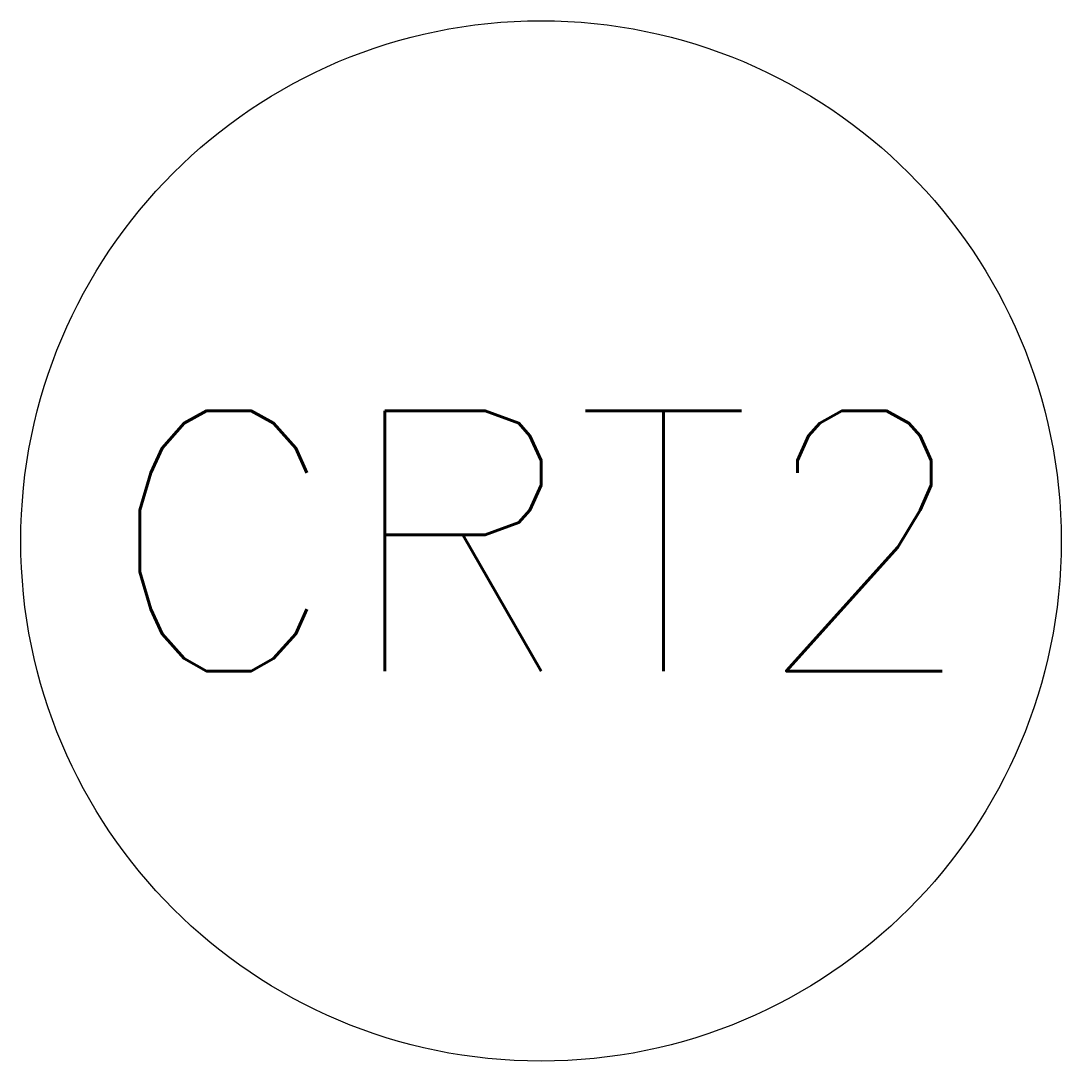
# Model space of a CAD drawing. Header units: millimetres. Extents: x 6.87 to 8.07, y 6.15 to 7.35.
import ezdxf
from ezdxf.enums import TextEntityAlignment as Align

# ---------------------------------------------------------------- set-up
doc = ezdxf.new("R2010")
doc.units = ezdxf.units.MM
doc.header["$LTSCALE"] = 10
doc.styles.add('r120', font='romans.shx')

msp = doc.modelspace()

# ---------------------------------------------------------------- linework, layer by layer
at = {"color": 3}
msp.add_circle((7.4685, 6.7457), 0.6, dxfattribs=at)

# ---------------------------------------------------------------- texts
at = {"color": 4, "style": 'r120'}
msp.add_attdef('CRT2', text='', height=0.3, dxfattribs=at).set_placement((7.4685, 6.7457), align=Align.MIDDLE)

doc.saveas('drawing.dxf')
